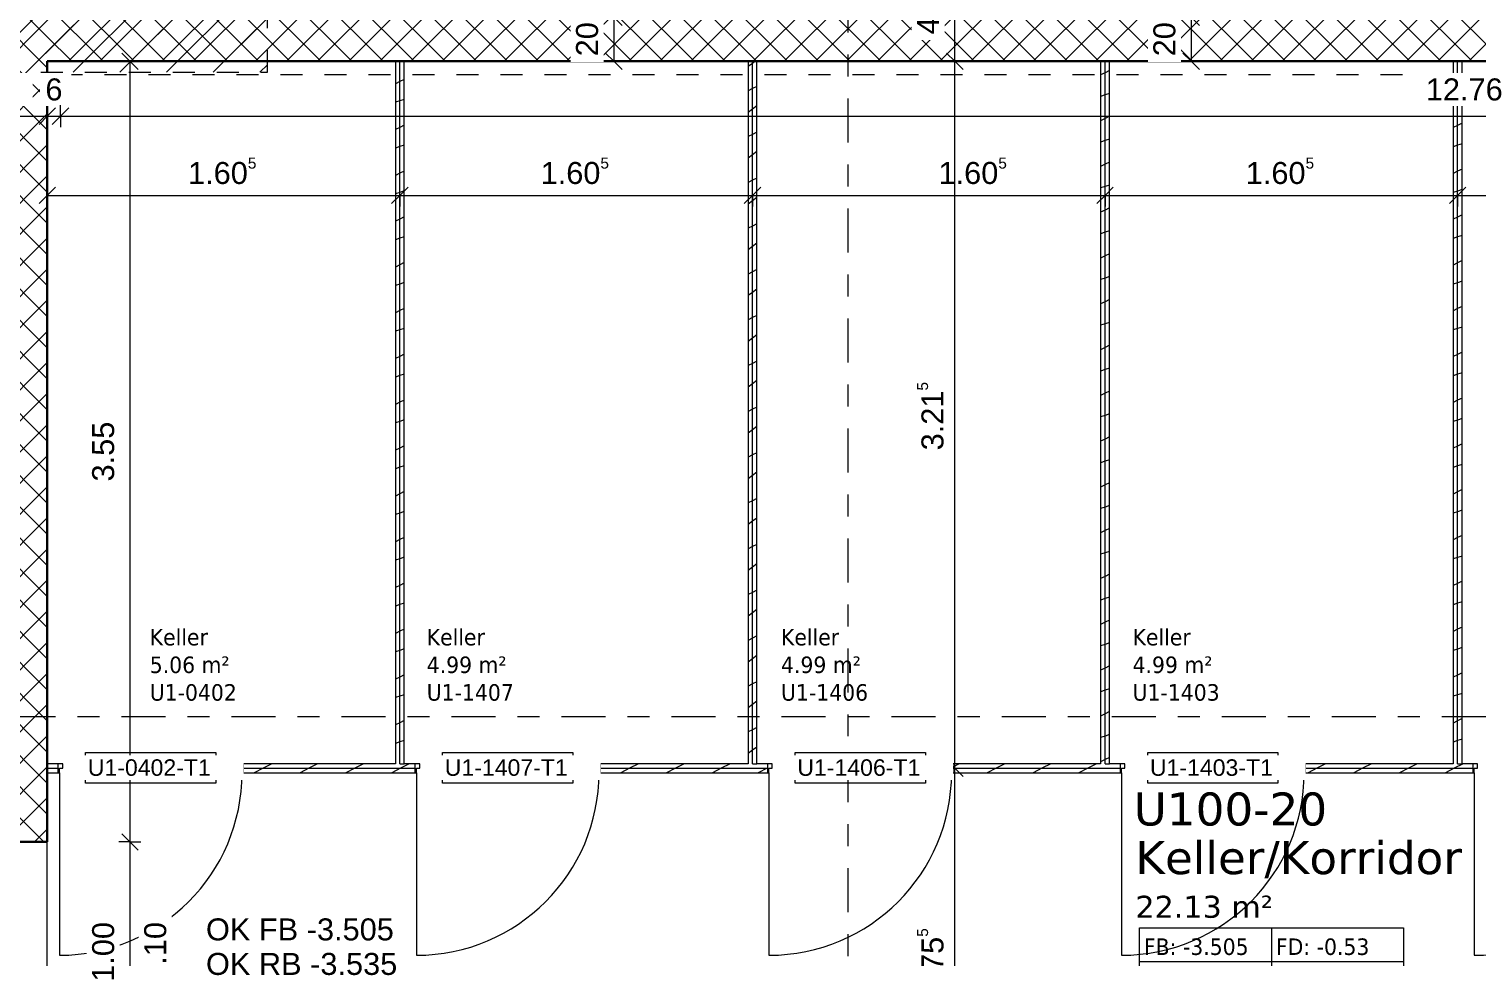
# Model space of a CAD drawing. Header units: metres. Extents: x -35.6 to 33, y -4 to 38.1.
# Drawn here: x 3.42 to 10, y 2.78 to 7 of the extents above; entities that cross this region are included whole.
import ezdxf

# ---------------------------------------------------------------- set-up
doc = ezdxf.new("R2010")
doc.units = ezdxf.units.M
for name, pattern in [('_Rasterlinie_', [0.375, 0.2, -0.05, 0.075, -0.05]), ('_Verdeckte Linien_', [0.15, 0.1, -0.05]), ('Grundrissdarstellung Sturz', [0.25, 0.15, -0.05, 0, -0.05]), ('Strichpunkt - Fein', [0.2, 0.1, -0.05, 0, -0.05])]:
    doc.linetypes.add(name, pattern=pattern)
for name, color, linetype, lineweight in [('A-____-____-DIMS', 7, 'Continuous', 5), ('A-____-____-DIMS-50', 7, 'Continuous', 5), ('A-AREA-____-IDEN', 7, 'Continuous', 5), ('A-DETL-____-HDLN', 7, '_Verdeckte Linien_', 9), ('A-DETL-GENF-OTLN', 7, 'Continuous', 9), ('A-DOOR-____-IDEN', 7, 'Continuous', 5), ('A-DOOR-____-OTLN', 7, 'Continuous', 9), ('A-DOOR-FRAM-MCUT', 7, 'Continuous', 9), ('A-DOOR-OPNG-OTLN', 7, 'Continuous', 9), ('A-FLOR-____-OTLN', 7, 'Continuous', 9), ('A-FLOR-____-OVHD', 7, 'Strichpunkt - Fein', 9), ('A-WALL-____-MCUT', 7, 'Continuous', 35), ('A-WALL-____-PATT', 7, 'Continuous', 35), ('A-WALL-FNSH-MCUT', 7, 'Continuous', 35), ('G-____-____-DIMS', 7, 'Continuous', 5), ('S-GRID-____-OTLN', 7, 'Continuous', 5)]:
    doc.layers.add(name, color=color, linetype=linetype, lineweight=lineweight)
doc.styles.add('Arial', font='arial.ttf', dxfattribs={"height": 0.1})
doc.styles.add('Arial_1', font='arial.ttf', dxfattribs={"height": 0.075})
doc.styles.add('Verdana_2', font='verdana.ttf', dxfattribs={"height": 0.1})
doc.styles.add('Verdana_3', font='verdana.ttf', dxfattribs={"width": 0.9, "height": 0.075})
doc.styles.add('Verdana_4', font='verdana.ttf', dxfattribs={"height": 0.15})
doc.dimstyles.new('Arial_2_00mm_fein', dxfattribs={"dimscale": 0.3048, "dimtxt": 0.102026, "dimasz": 0.246063, "dimexe": 0.164042, "dimexo": 0.0625, "dimgap": 0.123031, "dimtad": 1, "dimdec": 1, "dimlfac": 100, "dimrnd": 0.5, "dimdsep": 46, "dimtxsty": 'Arial', "dimblk1": 'OBLIQUE', "dimblk2": 'OBLIQUE', "dimsah": 1, "dimcen": 0.09, "dimazin": 0, "dimtfac": 1, "dimtdec": 4, "dimtix": 1, "dimtmove": 0, "dimatfit": 3, "dimfxl": 0.164042, "dimfxlon": 1, "dimtvp": 1, "dimtfill": 1, "dimtolj": 1, "dimtzin": 0, "dimarcsym": 2})
doc.dimstyles.new('Arial_2_00mm_fein_2', dxfattribs={"dimscale": 0.3048, "dimtxt": 0.102026, "dimasz": 0.246063, "dimexe": 0.164042, "dimexo": 0.0625, "dimgap": 0.123031, "dimtad": 1, "dimrnd": 0.005, "dimzin": 0, "dimdsep": 46, "dimtxsty": 'Arial', "dimblk1": 'OBLIQUE', "dimblk2": 'OBLIQUE', "dimsah": 1, "dimcen": 0.09, "dimazin": 0, "dimtfac": 1, "dimtdec": 4, "dimtix": 1, "dimtmove": 0, "dimatfit": 3, "dimfxl": 0.164042, "dimfxlon": 1, "dimtvp": 1, "dimtfill": 1, "dimtolj": 1, "dimtzin": 0, "dimarcsym": 2})
doc.dimstyles.new('SUB_Rohbau_fein', dxfattribs={"dimscale": 0.3048, "dimtxt": 0.102026, "dimasz": 0.246063, "dimexe": 0.164042, "dimexo": 0.0625, "dimgap": 0.123031, "dimtad": 1, "dimdec": 1, "dimlfac": 100, "dimrnd": 0.5, "dimdsep": 46, "dimtxsty": 'Arial', "dimblk1": 'OBLIQUE', "dimblk2": 'OBLIQUE', "dimsah": 1, "dimcen": 0.09, "dimazin": 0, "dimtfac": 1, "dimtdec": 4, "dimtix": 1, "dimtmove": 0, "dimatfit": 3, "dimfxl": 0.164042, "dimfxlon": 1, "dimtvp": 1, "dimtfill": 1, "dimtolj": 1, "dimtzin": 0, "dimarcsym": 2})
doc.dimstyles.new('SUB_Rohbau_fein_1', dxfattribs={"dimscale": 0.3048, "dimtxt": 0.102026, "dimasz": 0.246063, "dimexe": 0.164042, "dimexo": 0.0625, "dimgap": 0.123031, "dimtad": 1, "dimrnd": 0.005, "dimzin": 0, "dimdsep": 46, "dimtxsty": 'Arial', "dimblk1": 'OBLIQUE', "dimblk2": 'OBLIQUE', "dimsah": 1, "dimcen": 0.09, "dimazin": 0, "dimtfac": 1, "dimtdec": 4, "dimtix": 1, "dimtmove": 0, "dimatfit": 3, "dimfxl": 0.164042, "dimfxlon": 1, "dimtvp": 1, "dimtfill": 1, "dimtolj": 1, "dimtzin": 0, "dimarcsym": 2})
doc.dimstyles.new('SUB_Rohbau_fein_2', dxfattribs={"dimscale": 0.3048, "dimtxt": 0.102026, "dimasz": 0.246063, "dimexe": 0.164042, "dimexo": 0.0625, "dimgap": 0.123031, "dimtad": 1, "dimrnd": 0.005, "dimzin": 0, "dimdsep": 46, "dimtxsty": 'Arial', "dimblk1": 'OBLIQUE', "dimblk2": 'OBLIQUE', "dimsah": 1, "dimcen": 0.09, "dimazin": 0, "dimtfac": 1, "dimtdec": 4, "dimtix": 1, "dimtmove": 2, "dimatfit": 3, "dimfxl": 0.164042, "dimfxlon": 1, "dimtvp": 1, "dimtfill": 1, "dimtolj": 1, "dimtzin": 0, "dimarcsym": 2})
doc.dimstyles.new('SUB_Rohbau_fein_6', dxfattribs={"dimscale": 0.3048, "dimtxt": 0.102026, "dimasz": 0.246063, "dimexe": 0.164042, "dimexo": 0.0625, "dimgap": 0.123031, "dimtad": 1, "dimdec": 1, "dimlfac": 100, "dimrnd": 0.5, "dimdsep": 46, "dimtxsty": 'Arial', "dimblk1": 'OBLIQUE', "dimblk2": 'OBLIQUE', "dimsah": 1, "dimcen": 0.09, "dimazin": 0, "dimtfac": 1, "dimtdec": 4, "dimtix": 1, "dimtmove": 0, "dimatfit": 3, "dimfxl": 0.164042, "dimfxlon": 1, "dimtvp": 1, "dimtfill": 1, "dimtolj": 1, "dimtzin": 0, "dimarcsym": 2})
doc.dimstyles.new('SUB_Rohbau_fein_7', dxfattribs={"dimscale": 0.3048, "dimtxt": 0.102026, "dimasz": 0.246063, "dimexe": 0.164042, "dimexo": 0.0625, "dimgap": 0.123031, "dimtad": 1, "dimrnd": 0.005, "dimzin": 0, "dimdsep": 46, "dimtxsty": 'Arial', "dimblk1": 'OBLIQUE', "dimblk2": 'OBLIQUE', "dimsah": 1, "dimcen": 0.09, "dimazin": 0, "dimtfac": 1, "dimtdec": 4, "dimtix": 1, "dimtmove": 0, "dimatfit": 3, "dimfxl": 0.164042, "dimfxlon": 1, "dimtvp": 1, "dimtfill": 1, "dimtolj": 1, "dimtzin": 0, "dimarcsym": 2})
pattern_1 = [(45, (0, 0), (-0.0707107, 0.0707107), []), (135, (0, 0), (-0.0707107, -0.0707107), [])]
pattern_2 = [(216.87, (0.0833, 0.20825), (0.62474926, 0.41650112), [0.10412, -0.93712]), (206.565, (0.20825, 0.14578), (-0.20825414, -0.2082493), [0.23283, -0.23283]), (198.435, (0.20825, 0.04165), (-0.41650024, -0.20824584), [0.13171, -0.52684])]

# ---------------------------------------------------------------- blocks, each defined once
blk = doc.blocks.new('TU DF 1 - Rahmenstock - stumpf einschlagend - 800x1900 Kellerabteil-V16--01_UG_OK_FFB_AF_ro')
at = {"layer": 'A-DOOR-FRAM-MCUT', "color": 253, "true_color": 0x999999}
for p, q in [((-0.415, 0.02), (-0.42, 0.02)), ((-0.415, 0), (-0.415, 0.02)), ((-0.4, 0), (-0.415, 0)), ((-0.4, -0.02), (-0.4, 0)), ((0.415, 0), (0.4, 0)), ((0.4, 0), (0.4, -0.02)), ((0.42, 0.02), (0.415, 0.02)), ((0.415, 0.02), (0.415, 0)), ((-0.42, -0.02), (-0.4, -0.02)), ((0.4, -0.02), (0.42, -0.02))]:
    blk.add_line(p, q, dxfattribs=at)
at = {"layer": 'A-DOOR-OPNG-OTLN', "color": 253, "true_color": 0x999999}
blk.add_line((0.415, 0.02), (0.415, 0.85), dxfattribs=at)
blk.add_arc((0.415, 0.02), 0.83, 90, 180, dxfattribs=at)
blk = doc.blocks.new('TU Durchgang - Breite variabel - H_ 2100-32279008--01_UG_OK_FFB_AF_ro')
at = {"layer": 'A-DOOR-____-OTLN', "linetype": 'Grundrissdarstellung Sturz'}
for p, q in [((-0.5, 0.2144), (0.5, 0.2144)), ((-0.5, -0.1856), (0.5, -0.1856))]:
    blk.add_line(p, q, dxfattribs=at)
blk = doc.blocks.new('TU DF 1 - Rahmenstock - stumpf einschlagend - 800x1900 Kellerabteil-V25--01_UG_OK_FFB_AF_ro')
at = {"layer": 'A-DOOR-FRAM-MCUT', "color": 253, "true_color": 0x999999}
for p, q in [((-0.415, 0.02), (-0.42, 0.02)), ((-0.415, 0), (-0.415, 0.02)), ((-0.4, 0), (-0.415, 0)), ((-0.4, -0.02), (-0.4, 0)), ((0.415, 0), (0.4, 0)), ((0.4, 0), (0.4, -0.02)), ((0.42, 0.02), (0.415, 0.02)), ((0.415, 0.02), (0.415, 0)), ((-0.42, -0.02), (-0.4, -0.02)), ((0.4, -0.02), (0.42, -0.02))]:
    blk.add_line(p, q, dxfattribs=at)
at = {"layer": 'A-DOOR-OPNG-OTLN', "color": 253, "true_color": 0x999999}
blk.add_line((0.415, 0.02), (0.415, 0.85), dxfattribs=at)
blk.add_arc((0.415, 0.02), 0.83, 90, 180, dxfattribs=at)
blk = doc.blocks.new('Beschriftung_Räume-SUB - OK_varriert-31033571--01_UG_OK_FFB_AF_ro')
at = {"layer": 'A-AREA-____-IDEN'}
for p, q in [((0, -0.01263), (0.024, -0.01263)), ((0, -0.01875), (0, -0.01263)), ((0.012, -0.01263), (0.012, -0.01875)), ((0.024, -0.01263), (0.024, -0.01875)), ((0, -0.01569), (0.024, -0.01569)), ((0.024, -0.01875), (0, -0.01875))]:
    blk.add_line(p, q, dxfattribs=at)
blk = doc.blocks.new('DIMBLOCK425--01_UG_OK_FFB_AF_ro')
at = {"layer": 'A-____-____-DIMS-50'}
for p, q in [((3.8776, 6.8516), (3.8276, 6.8516)), ((3.8776, 6.8516), (3.8401, 6.8891)), ((3.8776, 6.8516), (3.8776, 3.3016)), ((3.8776, 6.8516), (3.9151, 6.8141)), ((3.8776, 6.8516), (3.9276, 6.8516)), ((3.8776, 3.3016), (3.8276, 3.3016)), ((3.8776, 3.3016), (3.8401, 3.3391)), ((3.8776, 3.3016), (3.9151, 3.2641)), ((3.8776, 3.3016), (3.9276, 3.3016))]:
    blk.add_line(p, q, dxfattribs=at)
at = {"layer": 'A-____-____-DIMS-50', "color": 0, "insert": (3.7056, 4.9409), "char_height": 0.1, "width": 0.325653, "attachment_point": 1, "rotation": 90, "line_spacing_factor": 0.941778, "style": 'Arial', "bg_fill": 3, "box_fill_scale": 1.25, "bg_fill_color": 256, "bg_fill_true_color": 13158600, "bg_fill_transparency": 0}
blk.add_mtext('3.55', dxfattribs=at)
blk = doc.blocks.new('_Oblique')
at = {"color": 0, "linetype": 'ByBlock', "lineweight": -2}
blk.add_line((-0.5, -0.5), (0.5, 0.5), dxfattribs=at)
blk = doc.blocks.new('DIMBLOCK426--01_UG_OK_FFB_AF_ro')
at = {"layer": 'A-____-____-DIMS-50'}
for p, q in [((3.8776, 3.3016), (3.8276, 3.3016)), ((3.8776, 3.3016), (3.8401, 3.3391)), ((3.8776, 3.3016), (3.8776, 2.3016)), ((3.8776, 3.3016), (3.9151, 3.2641)), ((3.8776, 3.3016), (3.9276, 3.3016)), ((3.8776, 2.3016), (3.8401, 2.3391)), ((3.8776, 2.3016), (3.8276, 2.3016)), ((3.8776, 2.3016), (3.9151, 2.2641)), ((3.8776, 2.3016), (3.9276, 2.3016))]:
    blk.add_line(p, q, dxfattribs=at)
at = {"layer": 'A-____-____-DIMS-50', "color": 0, "char_height": 0.1, "width": 0.325653, "attachment_point": 1, "rotation": 90, "line_spacing_factor": 0.941778, "style": 'Arial', "bg_fill": 3, "box_fill_scale": 1.25, "bg_fill_color": 256, "bg_fill_true_color": 13158600, "bg_fill_transparency": 0}
for s, insert in [('1.00', (3.7056, 2.6659)), ('2.10', (3.9423, 2.6659))]:
    blk.add_mtext(s, dxfattribs=dict(at, insert=insert))
blk = doc.blocks.new('DIMBLOCK428--01_UG_OK_FFB_AF_ro')
at = {"layer": 'A-____-____-DIMS-50'}
for p, q in [((3.102, 6.6016), (3.102, 6.6516)), ((3.502, 6.6016), (3.502, 6.6516)), ((3.102, 6.6016), (3.0645, 6.5641)), ((3.102, 6.6016), (3.1395, 6.6391)), ((3.102, 6.6016), (3.502, 6.6016)), ((3.102, 6.6016), (3.102, 6.5516)), ((3.502, 6.6016), (3.4645, 6.5641)), ((3.502, 6.6016), (3.5395, 6.6391)), ((3.502, 6.6016), (3.502, 6.5516))]:
    blk.add_line(p, q, dxfattribs=at)
at = {"layer": 'A-____-____-DIMS-50', "color": 0, "insert": (3.2244, 6.7736), "char_height": 0.1, "width": 0.186088, "attachment_point": 1, "line_spacing_factor": 0.941778, "style": 'Arial', "bg_fill": 3, "box_fill_scale": 1.25, "bg_fill_color": 256, "bg_fill_true_color": 13158600, "bg_fill_transparency": 0}
blk.add_mtext('40', dxfattribs=at)
blk = doc.blocks.new('DIMBLOCK429--01_UG_OK_FFB_AF_ro')
at = {"layer": 'A-____-____-DIMS-50'}
for p, q in [((3.502, 6.6016), (3.502, 6.6516)), ((3.562, 6.6016), (3.562, 6.6516)), ((3.502, 6.6016), (3.4645, 6.5641)), ((3.502, 6.6016), (3.5395, 6.6391)), ((3.502, 6.6016), (3.562, 6.6016)), ((3.502, 6.6016), (3.502, 6.5516)), ((3.562, 6.6016), (3.5245, 6.5641)), ((3.562, 6.6016), (3.5995, 6.6391)), ((3.562, 6.6016), (3.562, 6.5516))]:
    blk.add_line(p, q, dxfattribs=at)
at = {"layer": 'A-____-____-DIMS-50', "color": 0, "insert": (3.4932, 6.7736), "char_height": 0.1, "width": 0.093044, "attachment_point": 1, "line_spacing_factor": 0.941778, "style": 'Arial', "bg_fill": 3, "box_fill_scale": 1.25, "bg_fill_color": 256, "bg_fill_true_color": 13158600, "bg_fill_transparency": 0}
blk.add_mtext('6', dxfattribs=at)
blk = doc.blocks.new('DIMBLOCK430--01_UG_OK_FFB_AF_ro')
at = {"layer": 'A-____-____-DIMS-50'}
for p, q in [((3.562, 6.6016), (3.562, 6.6516)), ((16.322, 6.6016), (16.322, 6.6516)), ((3.562, 6.6016), (3.5245, 6.5641)), ((3.562, 6.6016), (3.5995, 6.6391)), ((3.562, 6.6016), (16.322, 6.6016)), ((3.562, 6.6016), (3.562, 6.5516)), ((16.322, 6.6016), (16.2845, 6.5641)), ((16.322, 6.6016), (16.3595, 6.6391)), ((16.322, 6.6016), (16.322, 6.5516))]:
    blk.add_line(p, q, dxfattribs=at)
at = {"layer": 'A-____-____-DIMS-50', "color": 0, "insert": (9.7675, 6.7736), "char_height": 0.1, "width": 0.418697, "attachment_point": 1, "line_spacing_factor": 0.941778, "style": 'Arial', "bg_fill": 3, "box_fill_scale": 1.25, "bg_fill_color": 256, "bg_fill_true_color": 13158600, "bg_fill_transparency": 0}
blk.add_mtext('12.76', dxfattribs=at)
blk = doc.blocks.new('DIMBLOCK450--01_UG_OK_FFB_AF_ro')
at = {"layer": 'A-____-____-DIMS-50'}
for p, q in [((8.7011, 7.0516), (8.6511, 7.0516)), ((8.7011, 7.0516), (8.6636, 7.0891)), ((8.7011, 7.0516), (8.7011, 6.8516)), ((8.7011, 7.0516), (8.7386, 7.0141)), ((8.7011, 7.0516), (8.7511, 7.0516)), ((8.7011, 6.8516), (8.6511, 6.8516)), ((8.7011, 6.8516), (8.6636, 6.8891)), ((8.7011, 6.8516), (8.7386, 6.8141)), ((8.7011, 6.8516), (8.7511, 6.8516))]:
    blk.add_line(p, q, dxfattribs=at)
at = {"layer": 'A-____-____-DIMS-50', "color": 0, "insert": (8.529, 6.874), "char_height": 0.1, "width": 0.186088, "attachment_point": 1, "rotation": 90, "line_spacing_factor": 0.941778, "style": 'Arial', "bg_fill": 3, "box_fill_scale": 1.25, "bg_fill_color": 256, "bg_fill_true_color": 13158600, "bg_fill_transparency": 0}
blk.add_mtext('20', dxfattribs=at)
blk = doc.blocks.new('DIMBLOCK884--01_UG_OK_FFB_AF_ro')
at = {"layer": 'A-____-____-DIMS-50'}
for p, q in [((3.502, 6.2416), (3.502, 6.2916)), ((3.502, 6.2416), (3.5395, 6.2791)), ((5.1045, 6.2416), (5.1045, 6.2916)), ((5.1045, 6.2416), (5.142, 6.2791)), ((3.502, 6.2416), (3.4645, 6.2041)), ((3.502, 6.2416), (5.1045, 6.2416)), ((3.502, 6.2416), (3.502, 6.1916)), ((5.1045, 6.2416), (5.067, 6.2041)), ((5.1045, 6.2416), (5.1045, 6.1916))]:
    blk.add_line(p, q, dxfattribs=at)
at = {"layer": 'A-____-____-DIMS-50', "color": 0, "insert": (4.1415, 6.4136), "char_height": 0.1, "width": 0.388091, "attachment_point": 1, "line_spacing_factor": 0.941778, "style": 'Arial', "bg_fill": 3, "box_fill_scale": 1.25, "bg_fill_color": 256, "bg_fill_true_color": 13158600, "bg_fill_transparency": 0}
blk.add_mtext('1.60\\A2\\H0.5x;\\S5^  ;\\H2x;', dxfattribs=at)
blk = doc.blocks.new('DIMBLOCK885--01_UG_OK_FFB_AF_ro')
at = {"layer": 'A-____-____-DIMS-50'}
for p, q in [((5.1045, 6.2416), (5.1045, 6.2916)), ((5.1045, 6.2416), (5.142, 6.2791)), ((6.707, 6.2416), (6.707, 6.2916)), ((6.707, 6.2416), (6.7445, 6.2791)), ((5.1045, 6.2416), (5.067, 6.2041)), ((5.1045, 6.2416), (6.707, 6.2416)), ((5.1045, 6.2416), (5.1045, 6.1916)), ((6.707, 6.2416), (6.6695, 6.2041)), ((6.707, 6.2416), (6.707, 6.1916))]:
    blk.add_line(p, q, dxfattribs=at)
at = {"layer": 'A-____-____-DIMS-50', "color": 0, "insert": (5.744, 6.4136), "char_height": 0.1, "width": 0.388091, "attachment_point": 1, "line_spacing_factor": 0.941778, "style": 'Arial', "bg_fill": 3, "box_fill_scale": 1.25, "bg_fill_color": 256, "bg_fill_true_color": 13158600, "bg_fill_transparency": 0}
blk.add_mtext('1.60\\A2\\H0.5x;\\S5^  ;\\H2x;', dxfattribs=at)
blk = doc.blocks.new('DIMBLOCK886--01_UG_OK_FFB_AF_ro')
at = {"layer": 'A-____-____-DIMS-50'}
for p, q in [((6.707, 6.2416), (6.707, 6.2916)), ((6.707, 6.2416), (6.7445, 6.2791)), ((8.3095, 6.2416), (8.3095, 6.2916)), ((8.3095, 6.2416), (8.347, 6.2791)), ((6.707, 6.2416), (6.6695, 6.2041)), ((6.707, 6.2416), (8.3095, 6.2416)), ((6.707, 6.2416), (6.707, 6.1916)), ((8.3095, 6.2416), (8.272, 6.2041)), ((8.3095, 6.2416), (8.3095, 6.1916))]:
    blk.add_line(p, q, dxfattribs=at)
at = {"layer": 'A-____-____-DIMS-50', "color": 0, "insert": (7.5525, 6.4136), "char_height": 0.1, "width": 0.388091, "attachment_point": 1, "line_spacing_factor": 0.941778, "style": 'Arial', "bg_fill": 3, "box_fill_scale": 1.25, "bg_fill_color": 256, "bg_fill_true_color": 13158600, "bg_fill_transparency": 0}
blk.add_mtext('1.60\\A2\\H0.5x;\\S5^  ;\\H2x;', dxfattribs=at)
blk = doc.blocks.new('DIMBLOCK887--01_UG_OK_FFB_AF_ro')
at = {"layer": 'A-____-____-DIMS-50'}
for p, q in [((8.3095, 6.2416), (8.3095, 6.2916)), ((8.3095, 6.2416), (8.347, 6.2791)), ((9.912, 6.2416), (9.912, 6.2916)), ((9.912, 6.2416), (9.9495, 6.2791)), ((8.3095, 6.2416), (8.272, 6.2041)), ((8.3095, 6.2416), (9.912, 6.2416)), ((8.3095, 6.2416), (8.3095, 6.1916)), ((9.912, 6.2416), (9.8745, 6.2041)), ((9.912, 6.2416), (9.912, 6.1916))]:
    blk.add_line(p, q, dxfattribs=at)
at = {"layer": 'A-____-____-DIMS-50', "color": 0, "insert": (8.949, 6.4136), "char_height": 0.1, "width": 0.388091, "attachment_point": 1, "line_spacing_factor": 0.941778, "style": 'Arial', "bg_fill": 3, "box_fill_scale": 1.25, "bg_fill_color": 256, "bg_fill_true_color": 13158600, "bg_fill_transparency": 0}
blk.add_mtext('1.60\\A2\\H0.5x;\\S5^  ;\\H2x;', dxfattribs=at)
blk = doc.blocks.new('DIMBLOCK888--01_UG_OK_FFB_AF_ro')
at = {"layer": 'A-____-____-DIMS-50'}
for p, q in [((9.912, 6.2416), (9.912, 6.2916)), ((9.912, 6.2416), (9.9495, 6.2791)), ((11.5145, 6.2416), (11.5145, 6.2916)), ((11.5145, 6.2416), (11.552, 6.2791)), ((9.912, 6.2416), (9.8745, 6.2041)), ((9.912, 6.2416), (11.5145, 6.2416)), ((9.912, 6.2416), (9.912, 6.1916)), ((11.5145, 6.2416), (11.477, 6.2041)), ((11.5145, 6.2416), (11.5145, 6.1916))]:
    blk.add_line(p, q, dxfattribs=at)
at = {"layer": 'A-____-____-DIMS-50', "color": 0, "insert": (10.5515, 6.4136), "char_height": 0.1, "width": 0.388091, "attachment_point": 1, "line_spacing_factor": 0.941778, "style": 'Arial', "bg_fill": 3, "box_fill_scale": 1.25, "bg_fill_color": 256, "bg_fill_true_color": 13158600, "bg_fill_transparency": 0}
blk.add_mtext('1.60\\A2\\H0.5x;\\S5^  ;\\H2x;', dxfattribs=at)
blk = doc.blocks.new('DIMBLOCK893--01_UG_OK_FFB_AF_ro')
at = {"layer": 'A-____-____-DIMS-50'}
for p, q in [((7.627, 3.6366), (7.577, 3.6366)), ((7.627, 3.6366), (7.5895, 3.6741)), ((7.627, 1.8841), (7.627, 3.6366)), ((7.627, 3.6366), (7.6645, 3.5991)), ((7.627, 3.6366), (7.677, 3.6366)), ((7.627, 1.8841), (7.5895, 1.9216)), ((7.627, 1.8841), (7.577, 1.8841)), ((7.627, 1.8841), (7.6645, 1.8466)), ((7.627, 1.8841), (7.677, 1.8841))]:
    blk.add_line(p, q, dxfattribs=at)
at = {"layer": 'A-____-____-DIMS-50', "color": 0, "insert": (7.455, 2.5986), "char_height": 0.1, "width": 0.388091, "attachment_point": 1, "rotation": 90, "line_spacing_factor": 0.941778, "style": 'Arial', "bg_fill": 3, "box_fill_scale": 1.25, "bg_fill_color": 256, "bg_fill_true_color": 13158600, "bg_fill_transparency": 0}
blk.add_mtext('1.75\\A2\\H0.5x;\\S5^  ;\\H2x;', dxfattribs=at)
blk = doc.blocks.new('DIMBLOCK894--01_UG_OK_FFB_AF_ro')
at = {"layer": 'A-____-____-DIMS-50'}
for p, q in [((7.627, 6.8516), (7.577, 6.8516)), ((7.627, 6.8516), (7.5895, 6.8891)), ((7.627, 3.6366), (7.627, 6.8516)), ((7.627, 6.8516), (7.6645, 6.8141)), ((7.627, 6.8516), (7.677, 6.8516)), ((7.627, 3.6366), (7.577, 3.6366)), ((7.627, 3.6366), (7.5895, 3.6741)), ((7.627, 3.6366), (7.6645, 3.5991)), ((7.627, 3.6366), (7.677, 3.6366))]:
    blk.add_line(p, q, dxfattribs=at)
at = {"layer": 'A-____-____-DIMS-50', "color": 0, "insert": (7.455, 5.0824), "char_height": 0.1, "width": 0.388091, "attachment_point": 1, "rotation": 90, "line_spacing_factor": 0.941778, "style": 'Arial', "bg_fill": 3, "box_fill_scale": 1.25, "bg_fill_color": 256, "bg_fill_true_color": 13158600, "bg_fill_transparency": 0}
blk.add_mtext('3.21\\A2\\H0.5x;\\S5^  ;\\H2x;', dxfattribs=at)
blk = doc.blocks.new('DIMBLOCK895--01_UG_OK_FFB_AF_ro')
at = {"layer": 'A-____-____-DIMS-50'}
for p, q in [((7.627, 7.2516), (7.577, 7.2516)), ((7.627, 7.2516), (7.5895, 7.2891)), ((7.627, 6.8516), (7.627, 7.2516)), ((7.627, 7.2516), (7.6645, 7.2141)), ((7.627, 7.2516), (7.677, 7.2516)), ((7.627, 6.8516), (7.577, 6.8516)), ((7.627, 6.8516), (7.5895, 6.8891)), ((7.627, 6.8516), (7.6645, 6.8141)), ((7.627, 6.8516), (7.677, 6.8516))]:
    blk.add_line(p, q, dxfattribs=at)
at = {"layer": 'A-____-____-DIMS-50', "color": 0, "insert": (7.455, 6.974), "char_height": 0.1, "width": 0.186088, "attachment_point": 1, "rotation": 90, "line_spacing_factor": 0.941778, "style": 'Arial', "bg_fill": 3, "box_fill_scale": 1.25, "bg_fill_color": 256, "bg_fill_true_color": 13158600, "bg_fill_transparency": 0}
blk.add_mtext('40', dxfattribs=at)
blk = doc.blocks.new('DIMBLOCK1271--01_UG_OK_FFB_AF_ro')
at = {"layer": 'A-____-____-DIMS-50'}
for p, q in [((6.077, 7.0516), (6.027, 7.0516)), ((6.077, 7.0516), (6.0395, 7.0891)), ((6.077, 7.0516), (6.077, 6.8516)), ((6.077, 7.0516), (6.1145, 7.0141)), ((6.077, 7.0516), (6.127, 7.0516)), ((6.077, 6.8516), (6.027, 6.8516)), ((6.077, 6.8516), (6.0395, 6.8891)), ((6.077, 6.8516), (6.1145, 6.8141)), ((6.077, 6.8516), (6.127, 6.8516))]:
    blk.add_line(p, q, dxfattribs=at)
at = {"layer": 'A-____-____-DIMS-50', "color": 0, "insert": (5.905, 6.874), "char_height": 0.1, "width": 0.186088, "attachment_point": 1, "rotation": 90, "line_spacing_factor": 0.941778, "style": 'Arial', "bg_fill": 3, "box_fill_scale": 1.25, "bg_fill_color": 256, "bg_fill_true_color": 13158600, "bg_fill_transparency": 0}
blk.add_mtext('20', dxfattribs=at)

msp = doc.modelspace()

# ---------------------------------------------------------------- hatches: boundary and pattern name
at = {"layer": 'A-DETL-GENF-OTLN', "true_color": 0xff00ff}
h = msp.add_hatch(dxfattribs=at)
h.set_pattern_fill('FP_36', color=6, style=0, pattern_type=2)
h.set_pattern_definition([(45, (0, 0), (-0.106066, 0.106066), [])])
h.paths.add_polyline_path([(-4.0742, 1.4516), (-2.728, 1.4516), (-2.728, 6.8016), (4.502, 6.8016), (4.502, 12.6516), (-13.983, 12.6516), (-13.983, 1.4516), (-4.128, 1.4516)])
h.paths.add_polyline_path([(-9.728, 2.8516), (-9.728, 4.7016), (-9.278, 4.7016), (-9.648, 4.6216), (-9.7203, 3.0217)])
h.paths.add_polyline_path([(-4.768, 9.9916), (-4.768, 11.2516), (-4.128, 11.2516), (-4.688, 11.1716), (-4.7103, 10.8428)])
at = {"layer": 'A-WALL-____-PATT', "lineweight": 9}
h = msp.add_hatch(dxfattribs=at)
h.set_pattern_fill('FP_1', color=256, style=0, pattern_type=2)
h.set_pattern_definition(pattern_1)
h.paths.add_polyline_path([(3.102, -2.3534), (3.502, -2.3534), (3.502, 2.3016), (3.102, 2.3016), (3.102, -2.2769)])
h.paths.add_polyline_path([(3.102, 3.3016), (3.502, 3.3016), (3.502, 7.8016), (3.102, 7.8016), (3.102, 3.4016)])
h = msp.add_hatch(dxfattribs=at)
h.set_pattern_fill('FP_1', color=256, style=0, pattern_type=2)
h.set_pattern_definition(pattern_1)
h.paths.add_polyline_path([(3.502, 6.8516), (16.322, 6.8516), (16.322, 7.2516), (3.502, 7.2516), (3.502, 6.9709)])
at = {"layer": 'A-WALL-____-PATT', "lineweight": 9, "true_color": 0xc3b7ad}
h = msp.add_hatch(dxfattribs=at)
h.set_pattern_fill('FP_4', color=9, style=0, pattern_type=2)
h.set_pattern_definition(pattern_2)
h.paths.add_polyline_path([(5.0845, 3.6566), (5.1045, 3.6566), (5.1045, 6.8516), (5.0845, 6.8516), (5.0845, 4.3897)])
h = msp.add_hatch(dxfattribs=at)
h.set_pattern_fill('FP_4', color=9, style=0, pattern_type=2)
h.set_pattern_definition(pattern_2)
h.paths.add_polyline_path([(5.1045, 3.6566), (5.1245, 3.6566), (5.1245, 6.8516), (5.1045, 6.8516), (5.1045, 4.3897)])
h = msp.add_hatch(dxfattribs=at)
h.set_pattern_fill('FP_4', color=9, style=0, pattern_type=2)
h.set_pattern_definition(pattern_2)
h.paths.add_polyline_path([(6.707, 3.6566), (6.707, 6.8516), (6.687, 6.8516), (6.687, 3.6566)])
h = msp.add_hatch(dxfattribs=at)
h.set_pattern_fill('FP_4', color=9, style=0, pattern_type=2)
h.set_pattern_definition(pattern_2)
h.paths.add_polyline_path([(6.727, 3.6566), (6.727, 6.8516), (6.707, 6.8516), (6.707, 3.6566)])
h = msp.add_hatch(dxfattribs=at)
h.set_pattern_fill('FP_4', color=9, style=0, pattern_type=2)
h.set_pattern_definition(pattern_2)
h.paths.add_polyline_path([(8.3095, 3.6566), (8.3095, 6.8516), (8.2895, 6.8516), (8.2895, 3.6566)])
h = msp.add_hatch(dxfattribs=at)
h.set_pattern_fill('FP_4', color=9, style=0, pattern_type=2)
h.set_pattern_definition(pattern_2)
h.paths.add_polyline_path([(8.3295, 3.6566), (8.3295, 6.8516), (8.3095, 6.8516), (8.3095, 3.6566)])
h = msp.add_hatch(dxfattribs=at)
h.set_pattern_fill('FP_4', color=9, style=0, pattern_type=2)
h.set_pattern_definition(pattern_2)
h.paths.add_polyline_path([(9.912, 3.6566), (9.912, 6.8516), (9.892, 6.8516), (9.892, 3.6566)])
h = msp.add_hatch(dxfattribs=at)
h.set_pattern_fill('FP_4', color=9, style=0, pattern_type=2)
h.set_pattern_definition(pattern_2)
h.paths.add_polyline_path([(9.932, 3.6566), (9.932, 6.8516), (9.912, 6.8516), (9.912, 3.6566)])
h = msp.add_hatch(dxfattribs=at)
h.set_pattern_fill('FP_4', color=9, style=0, pattern_type=2)
h.set_pattern_definition(pattern_2)
h.paths.add_polyline_path([(8.3795, 3.6366), (8.3795, 3.6566), (7.617, 3.6566), (7.617, 3.6366), (8.3295, 3.6366)])
h.paths.add_polyline_path([(3.502, 3.6366), (3.552, 3.6366), (3.552, 3.6566), (3.502, 3.6566)])
h.paths.add_polyline_path([(4.392, 3.6366), (5.1745, 3.6366), (5.1745, 3.6566), (4.392, 3.6566)])
h.paths.add_polyline_path([(13.117, 3.6366), (13.187, 3.6366), (13.187, 3.6566), (12.4245, 3.6566), (12.4245, 3.6366), (13.097, 3.6366)])
h.paths.add_polyline_path([(6.0145, 3.6366), (6.777, 3.6366), (6.777, 3.6566), (6.0145, 3.6566)])
h.paths.add_polyline_path([(11.4945, 3.6366), (11.5845, 3.6366), (11.5845, 3.6566), (10.822, 3.6566), (10.822, 3.6366), (11.2042, 3.6366)])
h.paths.add_polyline_path([(9.2195, 3.6366), (9.982, 3.6366), (9.982, 3.6566), (9.2195, 3.6566)])
h.paths.add_polyline_path([(14.027, 3.6366), (14.487, 3.6366), (14.487, 3.6566), (14.027, 3.6566)])
h = msp.add_hatch(dxfattribs=at)
h.set_pattern_fill('FP_4', color=9, style=0, pattern_type=2)
h.set_pattern_definition(pattern_2)
h.paths.add_polyline_path([(3.552, 3.6166), (3.552, 3.6366), (3.502, 3.6366), (3.502, 3.6166)])
h.paths.add_polyline_path([(14.4461, 3.6166), (14.487, 3.6166), (14.487, 3.6366), (14.027, 3.6366), (14.027, 3.6166), (14.1226, 3.6166)])
h.paths.add_polyline_path([(5.0845, 3.6166), (5.1745, 3.6166), (5.1745, 3.6366), (4.392, 3.6366), (4.392, 3.6166)])
h.paths.add_polyline_path([(13.117, 3.6166), (13.187, 3.6166), (13.187, 3.6366), (12.4245, 3.6366), (12.4245, 3.6166), (13.097, 3.6166)])
h.paths.add_polyline_path([(6.0145, 3.6166), (6.777, 3.6166), (6.777, 3.6366), (6.0145, 3.6366)])
h.paths.add_polyline_path([(7.617, 3.6166), (8.3795, 3.6166), (8.3795, 3.6366), (7.617, 3.6366)])
h.paths.add_polyline_path([(11.5145, 3.6166), (11.5845, 3.6166), (11.5845, 3.6366), (10.822, 3.6366), (10.822, 3.6166), (11.4945, 3.6166)])
h.paths.add_polyline_path([(9.2195, 3.6166), (9.982, 3.6166), (9.982, 3.6366), (9.2195, 3.6366)])

# ---------------------------------------------------------------- linework, layer by layer
at = {"layer": 'A-DETL-____-HDLN'}
for p, q in [((4.502, 6.8016), (4.502, 12.6516)), ((-2.728, 6.8016), (4.502, 6.8016))]:
    msp.add_line(p, q, dxfattribs=at)
at = {"layer": 'A-DOOR-____-IDEN', "flags": 128}
for points in [[(5.2984, 3.7084), (5.8904, 3.7084), (5.8904, 3.5694), (5.2984, 3.5694)], [(8.5034, 3.7084), (9.0954, 3.7084), (9.0954, 3.5694), (8.5034, 3.5694)]]:
    msp.add_lwpolyline(points, close=True, dxfattribs=at)
at = {"layer": 'A-FLOR-____-OTLN'}
msp.add_line((3.502, 2.3016), (3.502, 3.3016), dxfattribs=at)
at = {"layer": 'A-FLOR-____-OVHD'}
msp.add_line((3.562, 6.7916), (14.427, 6.7916), dxfattribs=at)
at = {"layer": 'A-WALL-____-MCUT'}
for p, q in [((3.502, 3.3016), (3.502, 6.8516)), ((3.502, 6.8516), (9.892, 6.8516)), ((9.892, 6.8516), (16.322, 6.8516)), ((3.102, 3.3016), (3.502, 3.3016))]:
    msp.add_line(p, q, dxfattribs=at)
at = {"layer": 'A-WALL-____-MCUT', "color": 253, "lineweight": 9, "true_color": 0x999999}
for p, q in [((5.1045, 3.6566), (5.1045, 6.8516)), ((6.707, 3.6566), (6.707, 6.8516)), ((8.3095, 3.6566), (8.3095, 6.8516)), ((9.912, 3.6566), (9.912, 6.8516)), ((3.502, 3.6366), (3.552, 3.6366)), ((4.392, 3.6366), (5.1745, 3.6366)), ((5.1045, 3.6566), (5.1245, 3.6566)), ((6.0145, 3.6366), (6.777, 3.6366)), ((6.707, 3.6566), (6.727, 3.6566)), ((7.617, 3.6366), (8.3795, 3.6366)), ((8.3095, 3.6566), (8.3295, 3.6566)), ((9.2195, 3.6366), (9.982, 3.6366)), ((9.912, 3.6566), (9.932, 3.6566))]:
    msp.add_line(p, q, dxfattribs=at)
at = {"layer": 'A-WALL-FNSH-MCUT', "color": 253, "lineweight": 9, "true_color": 0x999999}
for p, q in [((5.0845, 6.8516), (5.0845, 3.6566)), ((5.1245, 3.6566), (5.1245, 6.8516)), ((6.687, 6.8516), (6.687, 3.6566)), ((6.727, 3.6566), (6.727, 6.8516)), ((8.2895, 6.8516), (8.2895, 3.6566)), ((8.3295, 3.6566), (8.3295, 6.8516)), ((9.892, 6.8516), (9.892, 3.6566)), ((9.932, 3.6566), (9.932, 6.8516)), ((3.552, 3.6566), (3.502, 3.6566)), ((3.552, 3.6166), (3.552, 3.6566)), ((5.0845, 3.6566), (4.392, 3.6566)), ((4.392, 3.6566), (4.392, 3.6166)), ((5.1745, 3.6566), (5.1245, 3.6566)), ((5.1745, 3.6166), (5.1745, 3.6566)), ((6.687, 3.6566), (6.0145, 3.6566)), ((6.0145, 3.6566), (6.0145, 3.6166)), ((6.777, 3.6566), (6.727, 3.6566)), ((6.777, 3.6166), (6.777, 3.6566)), ((8.2895, 3.6566), (7.617, 3.6566)), ((7.617, 3.6566), (7.617, 3.6166)), ((8.3795, 3.6566), (8.3295, 3.6566)), ((8.3795, 3.6166), (8.3795, 3.6566)), ((9.892, 3.6566), (9.2195, 3.6566)), ((9.2195, 3.6566), (9.2195, 3.6166)), ((9.982, 3.6566), (9.932, 3.6566)), ((9.982, 3.6166), (9.982, 3.6566)), ((3.502, 3.6166), (3.552, 3.6166)), ((4.392, 3.6166), (5.1745, 3.6166)), ((6.0145, 3.6166), (6.777, 3.6166)), ((7.617, 3.6166), (8.3795, 3.6166)), ((9.2195, 3.6166), (9.982, 3.6166))]:
    msp.add_line(p, q, dxfattribs=at)
at = {"layer": 'S-GRID-____-OTLN', "color": 8, "linetype": '_Rasterlinie_', "true_color": 0x808080}
for p, q in [((7.142, -3.518), (7.142, 26.6349)), ((-34.6604, 3.8716), (27.9515, 3.8716))]:
    msp.add_line(p, q, dxfattribs=at)

# ---------------------------------------------------------------- block references
at = {"layer": 'A-AREA-____-IDEN', "xscale": 49.99999999999998, "yscale": 49.99999999999998, "zscale": 49.99999999999998}
msp.add_blockref('Beschriftung_Räume-SUB - OK_varriert-31033571--01_UG_OK_FFB_AF_ro', (8.4666, 3.5425), dxfattribs=at)
at = {"layer": 'A-DOOR-____-OTLN', "color": 253, "true_color": 0x999999, "rotation": 180}
for name, p in [('TU DF 1 - Rahmenstock - stumpf einschlagend - 800x1900 Kellerabteil-V16--01_UG_OK_FFB_AF_ro', (3.972, 3.6366)), ('TU DF 1 - Rahmenstock - stumpf einschlagend - 800x1900 Kellerabteil-V16--01_UG_OK_FFB_AF_ro', (5.5945, 3.6366)), ('TU DF 1 - Rahmenstock - stumpf einschlagend - 800x1900 Kellerabteil-V16--01_UG_OK_FFB_AF_ro', (7.197, 3.6366)), ('TU DF 1 - Rahmenstock - stumpf einschlagend - 800x1900 Kellerabteil-V25--01_UG_OK_FFB_AF_ro', (8.7995, 3.6366)), ('TU DF 1 - Rahmenstock - stumpf einschlagend - 800x1900 Kellerabteil-V16--01_UG_OK_FFB_AF_ro', (10.402, 3.6366))]:
    msp.add_blockref(name, p, dxfattribs=at)
at = {"layer": 'A-DOOR-____-OTLN', "rotation": 90}
msp.add_blockref('TU Durchgang - Breite variabel - H_ 2100-32279008--01_UG_OK_FFB_AF_ro', (3.3164, 2.8016), dxfattribs=at)

# ---------------------------------------------------------------- texts
at = {"layer": 'A-AREA-____-IDEN', "color": 8, "true_color": 0x808080, "char_height": 0.075, "attachment_point": 1, "style": 'Verdana_3'}
for s, insert, width in [('Keller', (3.9675, 4.2705), 0.331899), ('Keller', (5.2264, 4.2705), 0.331899), ('Keller', (6.8367, 4.2705), 0.331899), ('Keller', (8.4346, 4.2705), 0.331899), ('5.06 m²', (3.9675, 4.1448), 0.472595), ('4.99 m²', (5.2264, 4.1448), 0.472595), ('4.99 m²', (6.8367, 4.1448), 0.472595), ('4.99 m²', (8.4346, 4.1448), 0.472595), ('U1-0402', (3.9675, 4.0192), 0.497848), ('U1-1407', (5.2264, 4.0192), 0.497848), ('U1-1406', (6.8367, 4.0192), 0.497848), ('U1-1403', (8.4346, 4.0192), 0.497848)]:
    msp.add_mtext(s, dxfattribs=dict(at, insert=insert, width=width))
at = {"layer": 'A-AREA-____-IDEN', "attachment_point": 1}
for s, insert, char_height, width, style in [('U100-20', (8.4397, 3.5267), 0.15, 1.074261, 'Verdana_4'), ('Keller/Korridor', (8.4469, 3.3056), 0.15, 1.819831, 'Verdana_4'), ('22.13 m²', (8.4474, 3.0571), 0.1, 0.817721, 'Verdana_2'), ('FB: -3.505', (8.4861, 2.863), 0.075, 0.624114, 'Verdana_3'), ('FD: -0.53', (9.0861, 2.863), 0.075, 0.562785, 'Verdana_3')]:
    msp.add_mtext(s, dxfattribs=dict(at, insert=insert, char_height=char_height, width=width, style=style))
at = {"layer": 'G-____-____-DIMS', "insert": (4.223, 2.9541), "char_height": 0.1, "width": 1.039397, "attachment_point": 1, "line_spacing_factor": 0.941778, "style": 'Arial'}
msp.add_mtext('OK FB -3.505\\POK RB -3.535', dxfattribs=at)

# ---------------------------------------------------------------- next in the draw order: texts
at = {"layer": 'A-DOOR-____-IDEN', "char_height": 0.075, "width": 0.689451, "attachment_point": 1, "style": 'Arial_1', "bg_fill": 3, "box_fill_scale": 1.25, "bg_fill_color": 256, "bg_fill_true_color": 13158600, "bg_fill_transparency": 0}
for s, insert in [('U1-1407-T1', (5.3084, 3.6775)), ('U1-1403-T1', (8.5134, 3.6775))]:
    msp.add_mtext(s, dxfattribs=dict(at, insert=insert))

# ---------------------------------------------------------------- next in the draw order: dimensions: what is measured, and where the dimension line sits
at = {"layer": 'A-____-____-DIMS'}
dim = msp.add_linear_dim(base=(3.8776, 3.3016), p1=(3.9276, 6.8516), p2=(3.8276, 3.3016), angle=90, dimstyle='Arial_2_00mm_fein_2', override={"dimpost": '<>', "dimfxl": 3.551408}, dxfattribs=at)
dim.commit()
dim.dimension.update_dxf_attribs({"geometry": 'DIMBLOCK425--01_UG_OK_FFB_AF_ro', "text_midpoint": (3.7891, 5.0766)})
dim = msp.add_linear_dim(base=(3.502, 6.6016), p1=(3.102, 6.6516), p2=(3.502, 6.6516), dimstyle='SUB_Rohbau_fein', override={"dimpost": '<>', "dimfxl": 0.4}, dxfattribs=at)
dim.commit()
dim.dimension.update_dxf_attribs({"geometry": 'DIMBLOCK428--01_UG_OK_FFB_AF_ro', "text_midpoint": (3.302, 6.6901)})
dim = msp.add_linear_dim(base=(7.627, 3.6366), p1=(7.577, 1.8841), p2=(7.577, 3.6366), angle=90, text='\\A1;1.75\\Q;{\\A1;{\\H0.5x;\\S5^ ;}}', dimstyle='SUB_Rohbau_fein_7', override={"dimpost": '<>', "dimfxl": 1.7525}, dxfattribs=at)
dim.commit()
dim.dimension.update_dxf_attribs({"geometry": 'DIMBLOCK893--01_UG_OK_FFB_AF_ro', "text_midpoint": (7.5384, 2.7603)})

# ---------------------------------------------------------------- next in the draw order: linework, layer by layer
at = {"layer": 'A-DOOR-____-IDEN', "flags": 128}
msp.add_lwpolyline([(3.6759, 3.7084), (4.2679, 3.7084), (4.2679, 3.5694), (3.6759, 3.5694)], close=True, dxfattribs=at)

# ---------------------------------------------------------------- next in the draw order: dimensions: what is measured, and where the dimension line sits
at = {"layer": 'A-____-____-DIMS'}
dim = msp.add_linear_dim(base=(3.562, 6.6016), p1=(3.502, 6.6516), p2=(3.562, 6.6516), dimstyle='SUB_Rohbau_fein', override={"dimpost": '<>', "dimfxl": 0.06}, dxfattribs=at)
dim.commit()
dim.dimension.update_dxf_attribs({"geometry": 'DIMBLOCK429--01_UG_OK_FFB_AF_ro', "text_midpoint": (3.532, 6.6901)})
dim = msp.add_linear_dim(base=(5.1045, 6.2416), p1=(3.502, 6.2916), p2=(5.1045, 6.1916), text='\\A1;1.60\\Q;{\\A1;{\\H0.5x;\\S5^ ;}}', dimstyle='SUB_Rohbau_fein_1', override={"dimpost": '<>', "dimfxl": 1.605617}, dxfattribs=at)
dim.commit()
dim.dimension.update_dxf_attribs({"geometry": 'DIMBLOCK884--01_UG_OK_FFB_AF_ro', "text_midpoint": (4.3032, 6.3301)})
dim = msp.add_linear_dim(base=(3.8776, 2.3016), p1=(3.8276, 3.3016), p2=(3.8276, 2.3016), angle=90, text='<>\\X2.10', dimstyle='Arial_2_00mm_fein', override={"dimpost": '<>', "dimfxl": 1}, dxfattribs=at)
dim.commit()
dim.dimension.update_dxf_attribs({"geometry": 'DIMBLOCK426--01_UG_OK_FFB_AF_ro', "text_midpoint": (3.8776, 2.8016)})

# ---------------------------------------------------------------- next in the draw order: texts
at = {"layer": 'A-DOOR-____-IDEN', "insert": (3.6859, 3.6775), "char_height": 0.075, "width": 0.689451, "attachment_point": 1, "style": 'Arial_1', "bg_fill": 3, "box_fill_scale": 1.25, "bg_fill_color": 256, "bg_fill_true_color": 13158600, "bg_fill_transparency": 0}
msp.add_mtext('U1-0402-T1', dxfattribs=at)

# ---------------------------------------------------------------- next in the draw order: dimensions: what is measured, and where the dimension line sits
at = {"layer": 'A-____-____-DIMS'}
dim = msp.add_linear_dim(base=(16.322, 6.6016), p1=(3.562, 6.6516), p2=(16.322, 6.6516), dimstyle='SUB_Rohbau_fein_1', override={"dimpost": '<>', "dimfxl": 12.76}, dxfattribs=at)
dim.commit()
dim.dimension.update_dxf_attribs({"geometry": 'DIMBLOCK430--01_UG_OK_FFB_AF_ro', "text_midpoint": (9.942, 6.6901)})
dim = msp.add_linear_dim(base=(6.707, 6.2416), p1=(5.1045, 6.1916), p2=(6.707, 6.1916), text='\\A1;1.60\\Q;{\\A1;{\\H0.5x;\\S5^ ;}}', dimstyle='SUB_Rohbau_fein_1', override={"dimpost": '<>', "dimfxl": 1.6025}, dxfattribs=at)
dim.commit()
dim.dimension.update_dxf_attribs({"geometry": 'DIMBLOCK885--01_UG_OK_FFB_AF_ro', "text_midpoint": (5.9057, 6.3301)})

# ---------------------------------------------------------------- next in the draw order: dimensions: what is measured, and where the dimension line sits
for base, p1, p2, dimstyle, picture, middle in [((6.077, 6.8516), (6.127, 7.0516), (6.127, 6.8516), 'SUB_Rohbau_fein_6', 'DIMBLOCK1271--01_UG_OK_FFB_AF_ro', (5.9884, 6.9516)), ((8.7011, 6.8516), (8.7511, 7.0516), (8.7511, 6.8516), 'SUB_Rohbau_fein', 'DIMBLOCK450--01_UG_OK_FFB_AF_ro', (8.6125, 6.9516))]:
    dim = msp.add_linear_dim(base=base, p1=p1, p2=p2, angle=90, dimstyle=dimstyle, override={"dimpost": '<>', "dimfxl": 0.2}, dxfattribs=at)
    dim.commit()
    dim.dimension.update_dxf_attribs({"geometry": picture, "text_midpoint": middle})
dim = msp.add_linear_dim(base=(8.3095, 6.2416), p1=(6.707, 6.1916), p2=(8.3095, 6.2916), text='\\A1;1.60\\Q;{\\A1;{\\H0.5x;\\S5^ ;}}', dimstyle='SUB_Rohbau_fein_2', override={"dimpost": '<>', "dimfxl": 1.605617}, dxfattribs=at)
dim.commit()
dim.dimension.update_dxf_attribs({"geometry": 'DIMBLOCK886--01_UG_OK_FFB_AF_ro', "text_midpoint": (7.7466, 6.3469), "dimtype": 160})

# ---------------------------------------------------------------- next in the draw order: dimensions: what is measured, and where the dimension line sits
dim = msp.add_linear_dim(base=(7.627, 6.8516), p1=(7.577, 3.6366), p2=(7.577, 6.8516), angle=90, text='\\A1;3.21\\Q;{\\A1;{\\H0.5x;\\S5^ ;}}', dimstyle='SUB_Rohbau_fein_7', override={"dimpost": '<>', "dimfxl": 3.215}, dxfattribs=at)
dim.commit()
dim.dimension.update_dxf_attribs({"geometry": 'DIMBLOCK894--01_UG_OK_FFB_AF_ro', "text_midpoint": (7.5384, 5.2441)})
dim = msp.add_linear_dim(base=(9.912, 6.2416), p1=(8.3095, 6.2916), p2=(9.912, 6.1916), text='\\A1;1.60\\Q;{\\A1;{\\H0.5x;\\S5^ ;}}', dimstyle='SUB_Rohbau_fein_1', override={"dimpost": '<>', "dimfxl": 1.605617}, dxfattribs=at)
dim.commit()
dim.dimension.update_dxf_attribs({"geometry": 'DIMBLOCK887--01_UG_OK_FFB_AF_ro', "text_midpoint": (9.1107, 6.3301)})

# ---------------------------------------------------------------- next in the draw order: linework, layer by layer
at = {"layer": 'A-DOOR-____-IDEN', "flags": 128}
msp.add_lwpolyline([(6.9009, 3.7084), (7.4929, 3.7084), (7.4929, 3.5694), (6.9009, 3.5694)], close=True, dxfattribs=at)

# ---------------------------------------------------------------- next in the draw order: dimensions: what is measured, and where the dimension line sits
at = {"layer": 'A-____-____-DIMS'}
dim = msp.add_linear_dim(base=(7.627, 7.2516), p1=(7.577, 6.8516), p2=(7.577, 7.2516), angle=90, dimstyle='SUB_Rohbau_fein_6', override={"dimpost": '<>', "dimfxl": 0.4}, dxfattribs=at)
dim.commit()
dim.dimension.update_dxf_attribs({"geometry": 'DIMBLOCK895--01_UG_OK_FFB_AF_ro', "text_midpoint": (7.5384, 7.0516)})
dim = msp.add_linear_dim(base=(11.5145, 6.2416), p1=(9.912, 6.1916), p2=(11.5145, 6.1916), text='\\A1;1.60\\Q;{\\A1;{\\H0.5x;\\S5^ ;}}', dimstyle='SUB_Rohbau_fein_1', override={"dimpost": '<>', "dimfxl": 1.6025}, dxfattribs=at)
dim.commit()
dim.dimension.update_dxf_attribs({"geometry": 'DIMBLOCK888--01_UG_OK_FFB_AF_ro', "text_midpoint": (10.7132, 6.3301)})

# ---------------------------------------------------------------- next in the draw order: texts
at = {"layer": 'A-DOOR-____-IDEN', "insert": (6.9109, 3.6775), "char_height": 0.075, "width": 0.689451, "attachment_point": 1, "style": 'Arial_1', "bg_fill": 3, "box_fill_scale": 1.25, "bg_fill_color": 256, "bg_fill_true_color": 13158600, "bg_fill_transparency": 0}
msp.add_mtext('U1-1406-T1', dxfattribs=at)

doc.saveas('drawing.dxf')
